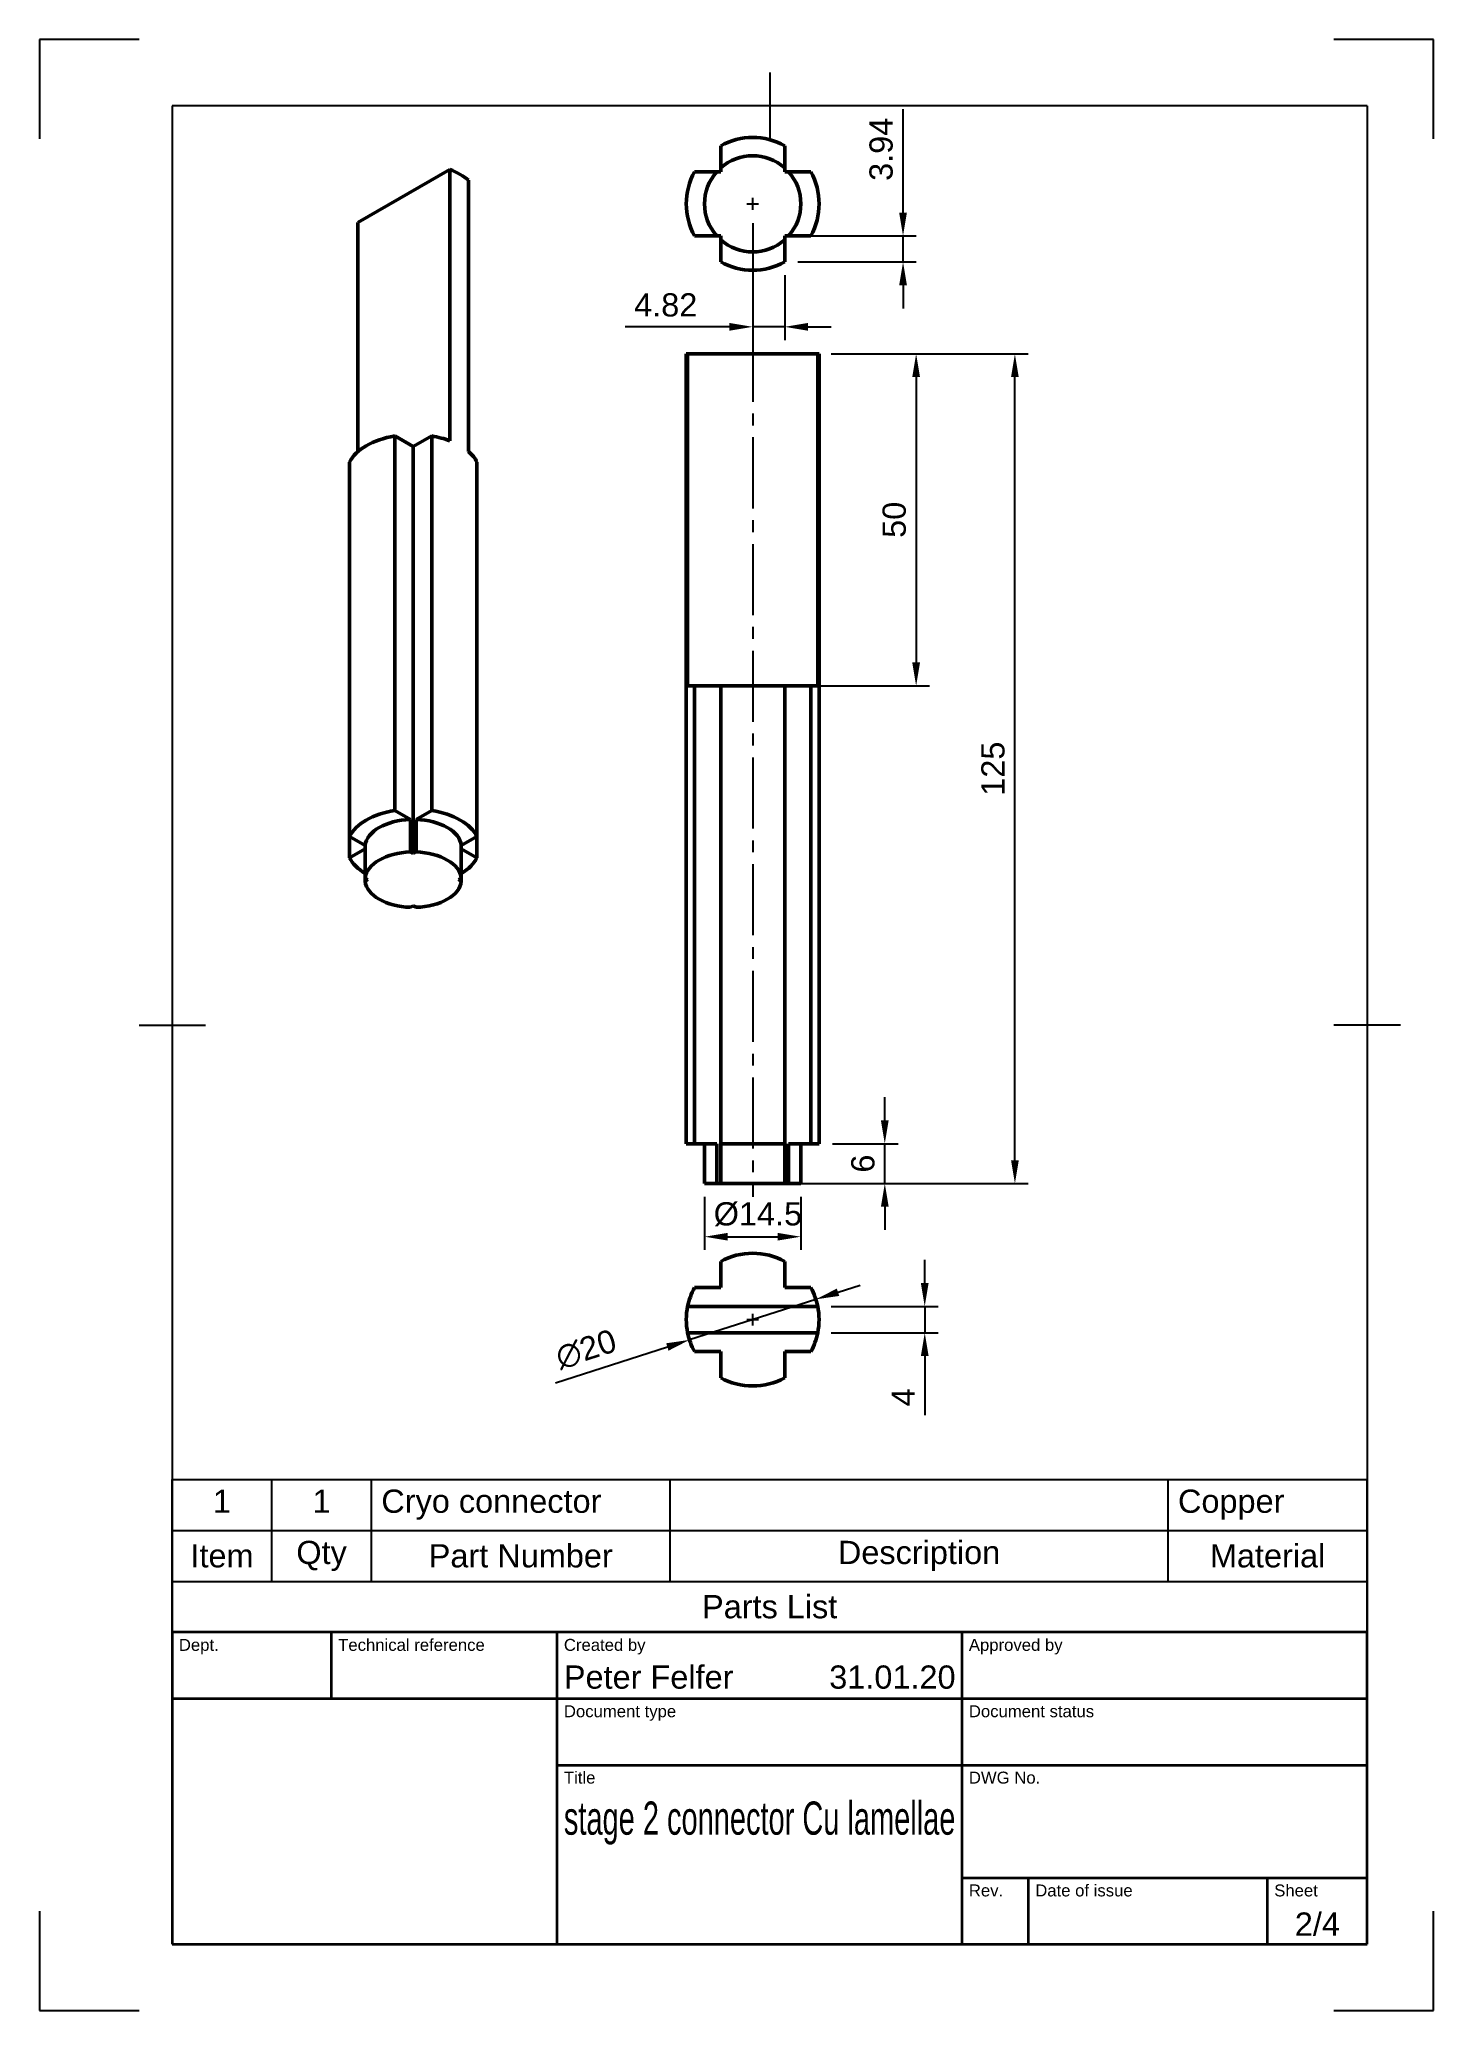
# Model space of a CAD drawing. Header units: millimetres. Extents: x 0 to 210, y 0 to 297.
import ezdxf
from ezdxf.enums import TextEntityAlignment as Align

# ---------------------------------------------------------------- set-up
doc = ezdxf.new("R2010")
doc.units = ezdxf.units.MM
doc.header["$LTSCALE"] = 0.75
doc.linetypes.add('CENTER2', pattern=[28.575, 19.05, -3.175, 3.175, -3.175])
for name, color, linetype, lineweight in [('Border', 7, 'Continuous', 25), ('FD_Dimensions', 7, 'Continuous', 25), ('Parts Lists', 7, 'Continuous', 25), ('Smart Centers', 7, 'CENTER2', 25), ('TitleBlock', 7, 'Continuous', 35), ('Visible', 7, 'Continuous', 50)]:
    doc.layers.add(name, color=color, linetype=linetype, lineweight=lineweight)
doc.styles.add('FusionTitle', font='')
doc.styles.get("Standard").update_dxf_attribs({"font": 'arial.ttf'})
doc.styles.get('FusionTitle').set_extended_font_data('Arial Unicode MS')
doc.dimstyles.new('Dim-ISO-25', dxfattribs={"dimtxt": 3.5, "dimasz": 3.5, "dimexe": 2, "dimexo": 2, "dimgap": 1.5, "dimtad": 1, "dimzin": 12, "dimdsep": 46, "dimtxsty": 'Standard', "dimcen": 0, "dimazin": 3, "dimtp": 0.1, "dimtm": 0.1, "dimtfac": 0.714, "dimtmove": 0, "dimatfit": 3, "dimfxl": 1, "dimtzin": 12, "dimarcsym": 0})

# ---------------------------------------------------------------- blocks, each defined once
blk = doc.blocks.new('ISO_A4(P)_SHEET')
at = {"layer": 'Border'}
for p, q in [((15, 297), (0, 297)), ((0, 297), (0, 282)), ((210, 297), (195, 297)), ((210, 282), (210, 297)), ((110, 292), (110, 282)), ((200, 287), (20, 287)), ((20, 287), (20, 10)), ((200, 287), (200, 10)), ((15, 148.5), (25, 148.5)), ((205, 148.5), (195, 148.5)), ((0, 15), (0, 0)), ((210, 0), (210, 15)), ((20, 10), (200, 10)), ((0, 0), (15, 0)), ((195, 0), (210, 0))]:
    blk.add_line(p, q, dxfattribs=at)
blk = doc.blocks.new('ISO_TITLEBLOCK')
at = {"layer": 'TitleBlock'}
for p, q in [((0, 47), (-180, 47)), ((-180, 47), (-180, 0)), ((-156, 37), (-156, 47)), ((-122, 0), (-122, 47)), ((-61, 0), (-61, 47)), ((0, 0), (0, 47)), ((-180, 37), (0, 37)), ((-122, 27), (0, 27)), ((-61, 10), (0, 10)), ((-51, 0), (-51, 10)), ((-15, 0), (-15, 10)), ((-180, 0), (0, 0))]:
    blk.add_line(p, q, dxfattribs=at)
at = {"layer": 'TitleBlock', "style": 'FusionTitle'}
for s, p in [('Dept.', (-179, 46)), ('Technical reference', (-155, 46)), ('Created by', (-121, 46)), ('Approved by', (-60, 46)), ('Document type', (-121, 36)), ('Document status', (-60, 36)), ('Title', (-121, 26)), ('DWG No.', (-60, 26)), ('Rev.', (-60, 9)), ('Date of issue', (-50, 9)), ('Sheet', (-14, 9))]:
    blk.add_text(s, height=1.8, dxfattribs=at).set_placement(p, align=Align.TOP_LEFT)
for tag, p, height in [('DEPT', (-179, 38.5), 3.5), ('TECHNICAL_REFERENCE', (-155, 38.5), 3.5), ('CREATED_BY', (-121, 38.5), 3.5), ('APPROVED_BY', (-60, 38.5), 3.5), ('DOCUMENT_TYPE', (-121, 28.5), 3.5), ('DOCUMENT_STATUS', (-60, 28.5), 3.5), ('TITLE_1', (-121, 16.5), 5), ('TITLE_2', (-121, 9), 5), ('TITLE_3', (-121, 1.5), 5), ('DATE_OF_ISSUE', (-50, 1.5), 3.5)]:
    blk.add_attdef(tag, p, '', height=height, dxfattribs=at)
for tag, p in [('CREATED_DATE', (-62, 38.5)), ('APPROVED_DATE', (-1, 38.5))]:
    blk.add_attdef(tag, text='', height=3.5, dxfattribs=at).set_placement(p, align=Align.RIGHT)
for tag, height, p in [('DRAWING_NUMBER', 5, (-30.5, 16.6)), ('REV', 3.5, (-56, 3.1)), ('SHEET', 3.5, (-7.5, 3.1))]:
    blk.add_attdef(tag, text='', height=height, dxfattribs=at).set_placement(p, align=Align.MIDDLE)
blk = doc.blocks.new('*U7')
at = {"layer": 'Smart Centers', "color": 0, "linetype": 'Continuous', "ltscale": 0.75, "transparency": 16777216}
for p, q in [((-0.892969, 0), (0.892969, 0)), ((0, -0.892969), (0, 0.892969))]:
    blk.add_line(p, q, dxfattribs=at)
blk = doc.blocks.new('*U8')
at = {"layer": 'Smart Centers', "color": 0, "linetype": 'Continuous', "ltscale": 0.75, "transparency": 16777216}
for p, q in [((-0.892969, 0), (0.892969, 0)), ((0, -0.892969), (0, 0.892969))]:
    blk.add_line(p, q, dxfattribs=at)
blk = doc.blocks.new('*U9')
at = {"layer": 'Smart Centers', "color": 0, "ltscale": 0.75, "transparency": 16777216}
blk.add_line((0, 63), (0, -67.485046), dxfattribs=at)
blk = doc.blocks.new('*D19')
at = {"layer": 'Defpoints', "color": 0, "transparency": 16777216}
for p in [(117.236241, 249.61948), (112.25935, 199.61948), (132.058339, 199.61948)]:
    blk.add_point(p, dxfattribs=at)
at = {"layer": 'FD_Dimensions', "lineweight": -2, "transparency": 16777216}
for p, q in [((119.236241, 249.61948), (134.058339, 249.61948)), ((132.058339, 246.11948), (132.058339, 203.11948)), ((114.25935, 199.61948), (134.058339, 199.61948))]:
    blk.add_line(p, q, dxfattribs=at)
at = {"layer": 'FD_Dimensions', "transparency": 16777216}
for points in [[(131.475006, 246.11948), (132.641673, 246.11948), (132.058339, 249.61948)], [(131.475006, 203.11948), (132.641673, 203.11948), (132.058339, 199.61948)]]:
    blk.add_solid(points, dxfattribs=at)
at = {"layer": 'FD_Dimensions', "color": 0, "transparency": 16777216, "insert": (128.771334, 224.61948), "char_height": 3.5, "attachment_point": 5, "rotation": 90}
blk.add_mtext('50', dxfattribs=at)
blk = doc.blocks.new('*D20')
at = {"layer": 'Defpoints', "color": 0, "transparency": 16777216}
for p in [(117.438282, 130.61948), (127.337777, 130.61948), (112.25935, 124.61948)]:
    blk.add_point(p, dxfattribs=at)
at = {"layer": 'FD_Dimensions', "lineweight": -2, "transparency": 16777216}
for p, q in [((127.337777, 134.11948), (127.337777, 137.61948)), ((119.438282, 130.61948), (129.337777, 130.61948)), ((127.337777, 124.61948), (127.337777, 130.61948)), ((114.25935, 124.61948), (129.337777, 124.61948)), ((127.337777, 121.11948), (127.337777, 117.61948))]:
    blk.add_line(p, q, dxfattribs=at)
at = {"layer": 'FD_Dimensions', "transparency": 16777216}
for points in [[(126.754443, 134.11948), (127.92111, 134.11948), (127.337777, 130.61948)], [(126.754443, 121.11948), (127.92111, 121.11948), (127.337777, 124.61948)]]:
    blk.add_solid(points, dxfattribs=at)
at = {"layer": 'FD_Dimensions', "color": 0, "transparency": 16777216, "insert": (124.050771, 127.61948), "char_height": 3.5, "attachment_point": 5, "rotation": 90}
blk.add_mtext('6', dxfattribs=at)
blk = doc.blocks.new('*D21')
at = {"layer": 'Defpoints', "color": 0, "transparency": 16777216}
for p in [(117.236241, 249.61948), (146.934725, 249.61948), (114.688282, 124.61948)]:
    blk.add_point(p, dxfattribs=at)
at = {"layer": 'FD_Dimensions', "lineweight": -2, "transparency": 16777216}
for p, q in [((119.236241, 249.61948), (148.934725, 249.61948)), ((146.934725, 128.11948), (146.934725, 246.11948)), ((116.688282, 124.61948), (148.934725, 124.61948))]:
    blk.add_line(p, q, dxfattribs=at)
at = {"layer": 'FD_Dimensions', "transparency": 16777216}
for points in [[(146.351392, 246.11948), (147.518059, 246.11948), (146.934725, 249.61948)], [(146.351392, 128.11948), (147.518059, 128.11948), (146.934725, 124.61948)]]:
    blk.add_solid(points, dxfattribs=at)
at = {"layer": 'FD_Dimensions', "color": 0, "transparency": 16777216, "insert": (143.64772, 187.11948), "char_height": 3.5, "attachment_point": 5, "rotation": 90}
blk.add_mtext('125', dxfattribs=at)
blk = doc.blocks.new('*D22')
at = {"layer": 'Defpoints', "color": 0, "transparency": 16777216}
for p in [(116.959878, 107.165106), (97.916686, 101.053083)]:
    blk.add_point(p, dxfattribs=at)
at = {"layer": 'FD_Dimensions', "color": 0, "lineweight": -2, "transparency": 16777216}
for p, q in [((116.959878, 107.165106), (97.916686, 101.053083)), ((120.292437, 108.23471), (123.624995, 109.304314)), ((77.758255, 94.583118), (94.584127, 99.983479))]:
    blk.add_line(p, q, dxfattribs=at)
at = {"layer": 'FD_Dimensions', "color": 0, "transparency": 16777216}
for points in [[(120.114169, 108.790136), (120.470704, 107.679283), (116.959878, 107.165106)], [(94.40586, 100.538905), (94.762394, 99.428052), (97.916686, 101.053083)]]:
    blk.add_solid(points, dxfattribs=at)
at = {"layer": 'FD_Dimensions', "color": 0, "transparency": 16777216, "insert": (82.346182, 99.610601), "char_height": 3.5, "attachment_point": 5, "rotation": 17.7943193}
blk.add_mtext('∅20', dxfattribs=at)
blk = doc.blocks.new('*D23')
at = {"layer": 'Defpoints', "color": 0, "transparency": 16777216}
for p in [(117.236241, 106.109094), (117.236241, 102.109094), (133.355518, 102.109094)]:
    blk.add_point(p, dxfattribs=at)
at = {"layer": 'FD_Dimensions', "lineweight": -2, "transparency": 16777216}
for p, q in [((133.355518, 109.609094), (133.355518, 113.109094)), ((119.236241, 106.109094), (135.355518, 106.109094)), ((133.355518, 106.109094), (133.355518, 102.109094)), ((119.236241, 102.109094), (135.355518, 102.109094)), ((133.355518, 98.609094), (133.355518, 89.688221))]:
    blk.add_line(p, q, dxfattribs=at)
at = {"layer": 'FD_Dimensions', "transparency": 16777216}
for points in [[(132.772184, 109.609094), (133.938851, 109.609094), (133.355518, 106.109094)], [(132.772184, 98.609094), (133.938851, 98.609094), (133.355518, 102.109094)]]:
    blk.add_solid(points, dxfattribs=at)
at = {"layer": 'FD_Dimensions', "color": 0, "transparency": 16777216, "insert": (130.105518, 92.398658), "char_height": 3.5, "attachment_point": 5, "rotation": 90}
blk.add_mtext('4', dxfattribs=at)
blk = doc.blocks.new('*D24')
at = {"layer": 'Defpoints', "color": 0, "transparency": 16777216}
for p in [(107.438282, 271.33346), (112.25935, 263.465304), (107.438282, 253.691877)]:
    blk.add_point(p, dxfattribs=at)
at = {"layer": 'FD_Dimensions', "lineweight": -2, "transparency": 16777216}
for p, q in [((107.438282, 269.33346), (107.438282, 251.691877)), ((112.25935, 261.465304), (112.25935, 251.691877)), ((103.938282, 253.691877), (88.241829, 253.691877)), ((112.25935, 253.691877), (107.438282, 253.691877)), ((115.75935, 253.691877), (119.25935, 253.691877))]:
    blk.add_line(p, q, dxfattribs=at)
at = {"layer": 'FD_Dimensions', "transparency": 16777216}
for points in [[(103.938282, 254.27521), (103.938282, 253.108543), (107.438282, 253.691877)], [(115.75935, 254.27521), (115.75935, 253.108543), (112.25935, 253.691877)]]:
    blk.add_solid(points, dxfattribs=at)
at = {"layer": 'FD_Dimensions', "color": 0, "transparency": 16777216, "insert": (94.340055, 256.978882), "char_height": 3.5, "attachment_point": 5}
blk.add_mtext('4.82', dxfattribs=at)
blk = doc.blocks.new('*D25')
at = {"layer": 'Defpoints', "color": 0, "transparency": 16777216}
for p in [(112.25935, 267.405361), (130.085779, 267.405361), (112.25935, 263.465304)]:
    blk.add_point(p, dxfattribs=at)
at = {"layer": 'FD_Dimensions', "lineweight": -2, "transparency": 16777216}
for p, q in [((130.085779, 270.905361), (130.085779, 286.480054)), ((114.25935, 267.405361), (132.085779, 267.405361)), ((130.085779, 263.465304), (130.085779, 267.405361)), ((114.25935, 263.465304), (132.085779, 263.465304)), ((130.085779, 259.965304), (130.085779, 256.465304))]:
    blk.add_line(p, q, dxfattribs=at)
at = {"layer": 'FD_Dimensions', "transparency": 16777216}
for points in [[(129.502446, 270.905361), (130.669113, 270.905361), (130.085779, 267.405361)], [(129.502446, 259.965304), (130.669113, 259.965304), (130.085779, 263.465304)]]:
    blk.add_solid(points, dxfattribs=at)
at = {"layer": 'FD_Dimensions', "color": 0, "transparency": 16777216, "insert": (126.79758, 280.442708), "char_height": 3.5, "attachment_point": 5, "rotation": 90}
blk.add_mtext('3.94', dxfattribs=at)
blk = doc.blocks.new('*T17')
at = {"layer": 'Parts Lists', "color": 0, "linetype": 'ByBlock', "lineweight": -2, "transparency": 16777216}
for p, q in [((0, 23), (180, 23)), ((0, 0), (0, 23)), ((15, 7.666667), (15, 23)), ((30, 7.666667), (30, 23)), ((75, 7.666667), (75, 23)), ((150, 7.666667), (150, 23)), ((180, 0), (180, 23)), ((0, 15.333333), (180, 15.333333)), ((0, 7.666667), (180, 7.666667)), ((0, 0), (180, 0))]:
    blk.add_line(p, q, dxfattribs=at)
at = {"layer": 'Parts Lists', "color": 0, "transparency": 16777216, "char_height": 3.5}
for s, insert, width, attachment_point in [('1', (7.5, 21.5), 12, 2), ('1', (22.5, 21.5), 12, 2), ('Cryo connector', (31.5, 21.5), 42, 1), ('Copper', (151.5, 21.5), 27, 1), ('Item', (7.5, 11.5), 12, 5), ('Qty', (22.5, 11.5), 12, 5), ('Part Number', (52.5, 11.5), 42, 5), ('Description', (112.5, 11.5), 72, 5), ('Material', (165, 11.5), 27, 5), ('Parts List', (90, 3.833333), 177, 5)]:
    blk.add_mtext(s, dxfattribs=dict(at, insert=insert, width=width, attachment_point=attachment_point))
blk = doc.blocks.new('*D26')
at = {"layer": 'Defpoints', "color": 0, "transparency": 16777216}
for p in [(100.188282, 124.61948), (114.688282, 124.61948), (114.688282, 116.599146)]:
    blk.add_point(p, dxfattribs=at)
at = {"layer": 'FD_Dimensions', "color": 0, "lineweight": -2, "transparency": 16777216}
for p, q in [((100.188282, 122.61948), (100.188282, 114.599146)), ((114.688282, 122.61948), (114.688282, 114.599146)), ((103.688282, 116.599146), (111.188282, 116.599146))]:
    blk.add_line(p, q, dxfattribs=at)
at = {"layer": 'FD_Dimensions', "color": 0, "transparency": 16777216}
for points in [[(103.688282, 117.18248), (103.688282, 116.015813), (100.188282, 116.599146)], [(111.188282, 117.18248), (111.188282, 116.015813), (114.688282, 116.599146)]]:
    blk.add_solid(points, dxfattribs=at)
at = {"layer": 'FD_Dimensions', "color": 0, "transparency": 16777216, "insert": (108.224158, 119.984037), "char_height": 3.5, "attachment_point": 5}
blk.add_mtext('%%C14.5', dxfattribs=at)

msp = doc.modelspace()

# ---------------------------------------------------------------- linework, layer by layer
at = {"layer": 'Visible', "extrusion": (0, 1, 2.967e-13)}
for p, q in [((102.617214, 280.987554), (102.617214, 277.641205)), ((112.25935, 280.987554), (112.25935, 277.641205)), ((102.023505, 277.047497), (98.677157, 277.047497)), ((102.617214, 277.047497), (102.023505, 277.047497)), ((102.617214, 277.641205), (102.617214, 277.047497)), ((112.25935, 277.641205), (112.25935, 277.047497)), ((112.25935, 277.047497), (112.853058, 277.047497)), ((112.853058, 277.047497), (116.199406, 277.047497)), ((102.023505, 267.405361), (98.677157, 267.405361)), ((102.617214, 267.405361), (102.023505, 267.405361)), ((102.617214, 266.811652), (102.617214, 267.405361)), ((112.25935, 267.405361), (112.25935, 266.811652)), ((112.853058, 267.405361), (112.25935, 267.405361)), ((116.199406, 267.405361), (112.853058, 267.405361)), ((102.617214, 263.465304), (102.617214, 266.811652)), ((112.25935, 266.811652), (112.25935, 263.465304))]:
    msp.add_line(p, q, dxfattribs=at)
at = {"layer": 'Visible', "extrusion": (-0.707107, 0.407196, 0.578093)}
for p, q in [((47.964483, 269.41828), (61.820889, 277.397654)), ((61.820889, 277.397654), (61.820889, 236.520297)), ((64.649316, 234.891515), (64.649316, 275.768871)), ((47.964483, 234.891515), (47.964483, 269.41828)), ((56.306899, 235.642455), (53.520859, 237.24683)), ((53.520859, 237.24683), (53.520859, 180.836078)), ((59.09294, 237.24683), (56.306899, 235.642455)), ((56.306899, 174.326421), (56.306899, 235.642455)), ((59.09294, 180.836078), (59.09294, 237.24683)), ((46.702839, 233.320593), (46.702839, 176.909842)), ((65.91096, 233.320593), (65.91096, 176.909842)), ((53.520859, 180.836078), (55.887084, 179.473459)), ((55.887084, 179.473459), (55.887084, 174.568177)), ((56.726715, 179.473459), (59.09294, 180.836078)), ((56.726715, 174.568177), (56.726715, 179.473459)), ((46.702839, 173.701093), (46.702839, 176.909842)), ((46.702839, 176.909842), (49.069064, 175.547223)), ((49.069064, 175.547223), (49.069064, 170.64194)), ((65.91096, 176.909842), (63.544734, 175.547223)), ((63.544734, 175.547223), (63.544734, 170.64194)), ((65.91096, 173.701093), (65.91096, 176.909842)), ((49.069064, 175.063712), (46.702839, 173.701093)), ((55.887084, 174.568177), (56.306899, 174.326421)), ((56.306899, 174.326421), (56.726715, 174.568177)), ((63.544734, 175.063712), (65.91096, 173.701093)), ((49.069064, 170.64194), (49.48888, 170.400185)), ((49.069064, 170.158429), (49.069064, 170.64194)), ((49.48888, 170.400185), (49.069064, 170.158429)), ((63.544734, 170.64194), (63.124919, 170.400185)), ((63.124919, 170.400185), (63.544734, 170.158429)), ((63.544734, 170.158429), (63.544734, 170.64194)), ((56.306899, 166.473948), (55.887084, 166.232193)), ((56.726715, 166.232193), (56.306899, 166.473948))]:
    msp.add_line(p, q, dxfattribs=at)
at = {"layer": 'Visible'}
for p, q in [((97.438282, 249.61948), (97.640323, 249.61948)), ((97.438282, 249.61948), (97.438282, 130.61948)), ((97.640323, 249.61948), (117.236241, 249.61948)), ((97.640323, 199.61948), (97.640323, 249.61948)), ((117.236241, 249.61948), (117.236241, 199.61948)), ((117.236241, 249.61948), (117.438282, 249.61948)), ((117.438282, 249.61948), (117.438282, 130.61948)), ((97.640323, 199.61948), (98.677157, 199.61948)), ((102.617214, 199.61948), (98.677157, 199.61948)), ((98.677157, 130.61948), (98.677157, 199.61948)), ((102.617214, 199.61948), (112.25935, 199.61948)), ((102.617214, 199.61948), (102.617214, 130.61948)), ((116.199406, 199.61948), (112.25935, 199.61948)), ((112.25935, 199.61948), (112.25935, 130.61948)), ((116.199406, 199.61948), (117.236241, 199.61948)), ((116.199406, 130.61948), (116.199406, 199.61948)), ((97.438282, 130.61948), (98.677157, 130.61948)), ((102.023505, 130.61948), (98.677157, 130.61948)), ((100.188282, 130.61948), (100.188282, 124.61948)), ((102.023505, 124.61948), (102.023505, 130.61948)), ((102.617214, 130.61948), (112.25935, 130.61948)), ((102.617214, 130.61948), (102.617214, 124.61948)), ((112.25935, 130.61948), (112.25935, 124.61948)), ((112.853058, 124.61948), (112.853058, 130.61948)), ((112.853058, 130.61948), (116.199406, 130.61948)), ((114.688282, 130.61948), (114.688282, 124.61948)), ((116.199406, 130.61948), (117.438282, 130.61948)), ((100.188282, 124.61948), (102.023505, 124.61948)), ((102.617214, 124.61948), (102.023505, 124.61948)), ((102.617214, 124.61948), (112.25935, 124.61948)), ((112.25935, 124.61948), (112.853058, 124.61948)), ((112.853058, 124.61948), (114.688282, 124.61948))]:
    msp.add_line(p, q, dxfattribs=at)
at = {"layer": 'Visible', "extrusion": (-1e-16, -1, 2.967e-13)}
for p, q in [((102.617214, 108.930162), (102.617214, 112.870219)), ((112.25935, 112.870219), (112.25935, 108.930162)), ((98.677157, 108.930162), (102.617214, 108.930162)), ((112.25935, 108.930162), (116.199406, 108.930162)), ((117.236241, 106.109094), (97.640323, 106.109094)), ((97.640323, 102.109094), (117.236241, 102.109094)), ((102.617214, 99.288027), (98.677157, 99.288027)), ((102.617214, 95.34797), (102.617214, 99.288027)), ((116.199406, 99.288027), (112.25935, 99.288027)), ((112.25935, 99.288027), (112.25935, 95.34797))]:
    msp.add_line(p, q, dxfattribs=at)
at = {"layer": 'Visible'}
for radius, start, end in [(10, 61.17691, 118.82309), (7.25, 48.319602, 131.680398), (10, 151.17691, 208.82309), (7.25, 138.319602, 221.680398), (7.25, 318.319602, 41.680398), (10, 331.17691, 28.82309), (7.25, 228.319602, 311.680398), (10, 241.17691, 298.82309)]:
    msp.add_arc((107.438282, 272.226429), radius, start, end, dxfattribs=at)
at = {"layer": 'Visible', "extrusion": (0, 0, -1)}
for start, end in [(61.17691, 118.82309), (11.536959, 28.82309), (151.17691, 168.463041), (348.463041, 11.536959), (168.463041, 191.536959), (331.17691, 348.463041), (191.536959, 208.82309), (241.17691, 298.82309)]:
    msp.add_arc((-107.438282, 104.109094), 10, start, end, dxfattribs=at)
at = {"layer": 'Visible'}
for centre, major_axis, start_param, end_param in [((56.306899, 272.593575), (10, 0), 0.5840402426, 0.9867560842), ((56.306899, 231.716219), (-10, 0), -1.2884559818, -0.282340345), ((56.306899, 231.716219), (-10, 0), 4.1283487378, 4.4300486354), ((56.306899, 231.716219), (-10, 0), 3.4239329986, 3.7256328962), ((56.306899, 175.305468), (-10, 0), -1.2884559818, -0.282340345), ((56.306899, 175.305468), (7.25, 0), 1.6287343192, 3.0836546612), ((56.306899, 175.305468), (-7.25, 0), 3.199530646, 4.654450988), ((56.306899, 175.305468), (10, 0), 0.282340345, 1.2884559818), ((56.306899, 175.305468), (10, 0), 3.4239329985, 3.9031191995), ((56.306899, 170.400185), (-7.25, 0), -1.5128583344, -0.0579379924), ((56.306899, 170.400185), (-7.25, 0), 3.199530646, 4.654450988), ((56.306899, 175.305468), (-10, 0), 2.3800661077, 2.8592523086), ((56.306899, 170.400185), (-7.25, 0), 0.0579379924, 1.5128583344), ((56.306899, 170.400185), (7.25, 0), -1.5128583344, -0.0579379924)]:
    msp.add_ellipse(centre, major_axis=major_axis, ratio=0.575861701, start_param=start_param, end_param=end_param, dxfattribs=at)

# ---------------------------------------------------------------- block references
msp.add_blockref('*T17', (20, 57))
at = {"layer": 'Border'}
msp.add_blockref('ISO_A4(P)_SHEET', (0, 0), dxfattribs=at)
at = {"layer": 'Smart Centers', "ltscale": 0.75}
for name, p in [('*U7', (107.438282, 272.226429)), ('*U9', (107.438282, 190.11948)), ('*U8', (107.438282, 104.109094))]:
    msp.add_blockref(name, p, dxfattribs=at)
at = {"layer": 'TitleBlock'}
ref = msp.add_blockref('ISO_TITLEBLOCK', (200, 10), dxfattribs=at)
ref.add_attrib('CREATED_DATE', '31.01.20', dxfattribs={"height": 3.5, "style": 'FusionTitle'}).set_placement((138, 48.5), align=Align.RIGHT)
ref.add_attrib('SHEET', '2/4', dxfattribs={"height": 3.5, "style": 'FusionTitle'}).set_placement((192.5, 13.1), align=Align.MIDDLE)
ref.add_attrib('TITLE_1', 'stage 2 connector Cu lamellae', (79, 26.5), dxfattribs={"height": 5, "style": 'FusionTitle', "width": 0.625138})
ref.add_attrib('CREATED_BY', 'Peter Felfer', (79, 48.5), dxfattribs={"height": 3.5, "style": 'FusionTitle'})

# ---------------------------------------------------------------- dimensions: what is measured, and where the dimension line sits
at = {"layer": 'FD_Dimensions'}
dim = msp.add_aligned_dim(p1=(112.25935, 263.465304), p2=(112.25935, 267.405361), distance=-17.826429, dimstyle='Dim-ISO-25', override={"dimlfac": 1, "dimclrd": 256, "dimclre": 256}, dxfattribs=at)
dim.commit()
dim.dimension.update_dxf_attribs({"geometry": '*D25', "text_midpoint": (126.79758, 280.442708)})
dim = msp.add_linear_dim(base=(107.438282, 253.691877), p1=(112.25935, 263.465304), p2=(107.438282, 271.33346), dimstyle='Dim-ISO-25', override={"dimlfac": 1, "dimclrd": 256, "dimclre": 256}, dxfattribs=at)
dim.commit()
dim.dimension.update_dxf_attribs({"geometry": '*D24', "text_midpoint": (94.340055, 256.978882)})
for base, p1, p2, angle, picture, middle in [((132.058339, 199.61948), (117.236241, 249.61948), (112.25935, 199.61948), 90, '*D19', (128.771334, 224.61948)), ((146.934725, 249.61948), (114.688282, 124.61948), (117.236241, 249.61948), 90, '*D21', (143.64772, 187.11948)), ((127.337777, 130.61948), (112.25935, 124.61948), (117.438282, 130.61948), 90, '*D20', (124.050771, 127.61948)), ((133.355518, 102.109094), (117.236241, 106.109094), (117.236241, 102.109094), 270, '*D23', (130.105518, 92.398658))]:
    dim = msp.add_linear_dim(base=base, p1=p1, p2=p2, angle=angle, dimstyle='Dim-ISO-25', override={"dimlfac": 1, "dimclrd": 256, "dimclre": 256}, dxfattribs=at)
    dim.commit()
    dim.dimension.update_dxf_attribs({"geometry": picture, "text_midpoint": middle})
dim = msp.add_linear_dim(base=(114.688282, 116.599146), p1=(100.188282, 124.61948), p2=(114.688282, 124.61948), text='%%C<>', dimstyle='Dim-ISO-25', override={"dimlfac": 1}, dxfattribs=at)
dim.commit()
dim.dimension.update_dxf_attribs({"geometry": '*D26', "text_midpoint": (108.224158, 116.599146), "dimtype": 160})
dim = msp.add_diameter_dim_2p(p1=(116.959878, 107.165106), p2=(97.916686, 101.053083), dimstyle='Dim-ISO-25', override={"dimlfac": 1, "dimse1": 1}, dxfattribs=at)
dim.commit()
dim.dimension.update_dxf_attribs({"geometry": '*D22', "text_midpoint": (83.380608, 96.387645), "dimtype": 163})

doc.saveas('drawing.dxf')
